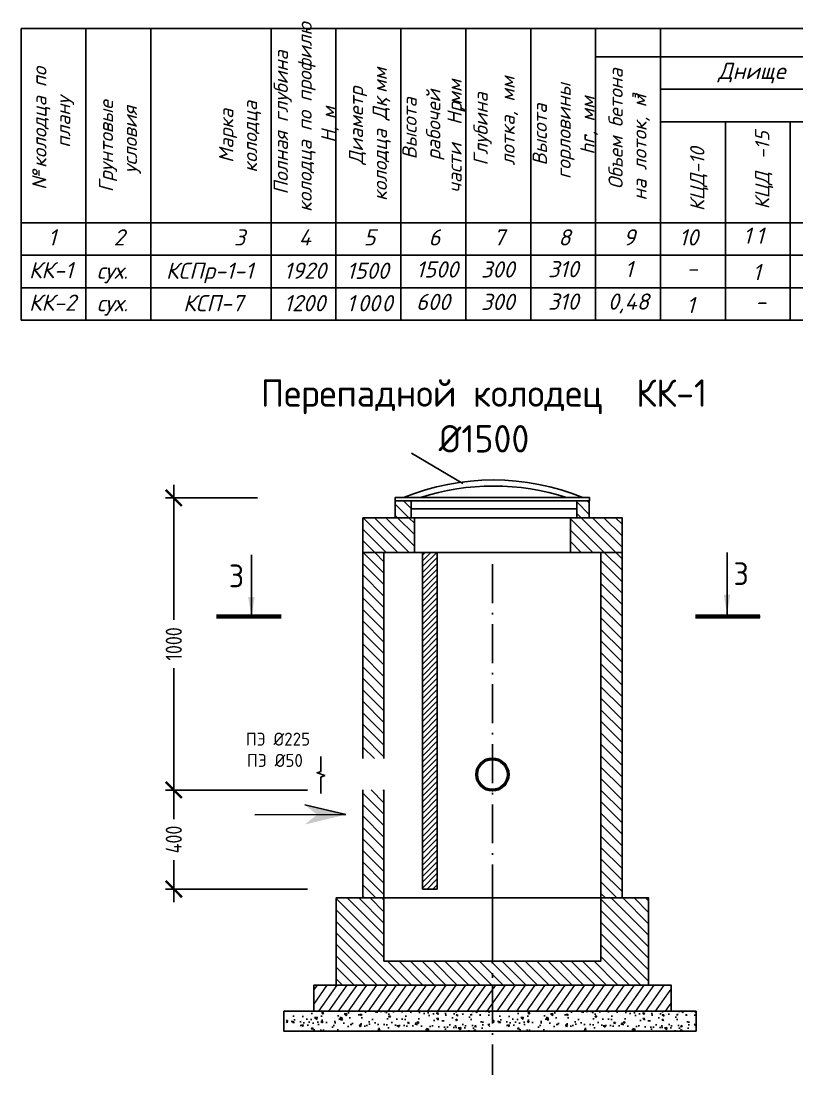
# Model space of a CAD drawing. Header units: millimetres. Extents: x 41890028 to 44740435, y 21258419 to 23626306.
# Drawn here: x 42611530 to 42623483, y 21877295 to 21893526 of the extents above; entities that cross this region are included whole.
import ezdxf

# ---------------------------------------------------------------- set-up
doc = ezdxf.new("R2010")
doc.units = ezdxf.units.MM
doc.linetypes.add('ACAD_ISO10W100', pattern=[18.5, 12, -3, 0.5, -3])
for name, color, linetype, lineweight in [('ВК_Текст', 7, 'Continuous', 25), ('Колонны_Ном._пера__250', 250, 'Continuous', 13), ('Размерные линии', 8, 'Continuous', 13), ('Стены', 250, 'Continuous', 20)]:
    doc.layers.add(name, color=color, linetype=linetype, lineweight=lineweight)
doc.layers.add('Колодец', color=7, linetype='Continuous')
doc.layers.add('ШРИФТЫ', color=7, linetype='Continuous')
doc.styles.add('GOST-2.304_Type-B', font='GOST Common.ttf')
doc.styles.get("Standard").update_dxf_attribs({"font": 'isocpeui.ttf'})
doc.styles.add('ГОСТ 2.304', font='CS_Gost2304.shx')
doc.dimstyles.new('СПДС', dxfattribs={"dimscale": 100, "dimtxt": 2.5, "dimasz": 2.5, "dimexe": 1.25, "dimexo": 0.625, "dimtad": 1, "dimdec": 0, "dimrnd": 0.001, "dimtxsty": 'ГОСТ 2.304', "dimblk": 'ARCHTICK', "dimblk1": 'ARCHTICK', "dimblk2": 'ARCHTICK', "dimcen": 2.5, "dimdle": 2, "dimadec": 0, "dimazin": 2, "dimtfac": 0.75, "dimtdec": 4, "dimtmove": 1, "dimatfit": 3, "dimldrblk": 'ARCHTICK', "dimfxl": 1, "dimtolj": 1, "dimarcsym": 1})
pattern_1 = [(135, (37269739.69, 17071633.19), (-88.3883476, -88.3883476), [])]

# ---------------------------------------------------------------- blocks, each defined once
blk = doc.blocks.new('_ArchTick')
at = {"color": 0, "linetype": 'ByBlock', "const_width": 0.15}
blk.add_lwpolyline([(-0.5, -0.5), (0.5, 0.5)], dxfattribs=at)
blk = doc.blocks.new('*D66')
at = {"layer": 'Defpoints', "color": 0, "linetype": 'ByBlock', "ltscale": 100, "transparency": 16777216}
for p in [(42613882, 21886183), (42615236, 21886183), (42616008, 21881683)]:
    blk.add_point(p, dxfattribs=at)
at = {"layer": 'Размерные линии', "color": 0, "linetype": 'ByBlock', "lineweight": -3, "ltscale": 100, "transparency": 16777216}
for p, q in [((42613882, 21886383), (42613882, 21884305)), ((42615174, 21886183), (42613757, 21886183)), ((42613882, 21881483), (42613882, 21883561)), ((42615945, 21881683), (42613757, 21881683))]:
    blk.add_line(p, q, dxfattribs=at)
at = {"layer": 'Размерные линии', "color": 0, "linetype": 'ByBlock', "lineweight": -3, "ltscale": 100, "transparency": 16777216, "xscale": 250, "yscale": 250, "zscale": 250}
for p, rotation in [((42613882, 21886183), 90), ((42613882, 21881683), 270)]:
    blk.add_blockref('_ArchTick', p, dxfattribs=dict(at, rotation=rotation))
at = {"layer": 'Размерные линии', "color": 0, "linetype": 'ByBlock', "ltscale": 100, "transparency": 16777216, "insert": (42613882, 21883933), "char_height": 250, "attachment_point": 5, "rotation": 90, "style": 'ГОСТ 2.304'}
blk.add_mtext('\\A1;1000', dxfattribs=at)
blk = doc.blocks.new('*D67')
at = {"layer": 'Defpoints', "color": 0, "linetype": 'ByBlock', "ltscale": 100, "transparency": 16777216}
for p in [(42613882, 21881683), (42615236, 21881683), (42616008, 21880158)]:
    blk.add_point(p, dxfattribs=at)
at = {"layer": 'Размерные линии', "color": 0, "linetype": 'ByBlock', "lineweight": -3, "ltscale": 100, "transparency": 16777216}
for p, q in [((42613882, 21881883), (42613882, 21881236)), ((42615174, 21881683), (42613757, 21881683)), ((42613882, 21879958), (42613882, 21880605)), ((42615945, 21880158), (42613757, 21880158))]:
    blk.add_line(p, q, dxfattribs=at)
at = {"layer": 'Размерные линии', "color": 0, "linetype": 'ByBlock', "lineweight": -3, "ltscale": 100, "transparency": 16777216, "xscale": 250, "yscale": 250, "zscale": 250}
for p, rotation in [((42613882, 21881683), 90), ((42613882, 21880158), 270)]:
    blk.add_blockref('_ArchTick', p, dxfattribs=dict(at, rotation=rotation))
at = {"layer": 'Размерные линии', "color": 0, "linetype": 'ByBlock', "ltscale": 100, "transparency": 16777216, "insert": (42613882, 21880921), "char_height": 250, "attachment_point": 5, "rotation": 90, "style": 'ГОСТ 2.304'}
blk.add_mtext('\\A1;400', dxfattribs=at)

msp = doc.modelspace()

# ---------------------------------------------------------------- hatches: boundary and pattern name
at = {"linetype": 'Continuous', "lineweight": 9, "ltscale": 0.5}
h = msp.add_hatch(dxfattribs=at)
h.set_pattern_fill('ANSI31', color=250, scale=1000, angle=90)
h.set_pattern_definition(pattern_1)
h.paths.add_polyline_path([(42617540.307, 21886135.283), (42617293.631, 21886135.283), (42617293.631, 21885876.271), (42617540.307, 21885876.271), (42617540.307, 21886015.097)])
h = msp.add_hatch(dxfattribs=at)
h.set_pattern_fill('ANSI31', color=250, scale=1000, angle=90)
h.set_pattern_definition(pattern_1)
h.paths.add_polyline_path([(42620090.728, 21885876.271), (42620282.887, 21885876.271), (42620282.887, 21886135.283), (42620090.728, 21886135.283), (42620090.728, 21886015.097)])
h = msp.add_hatch(dxfattribs=at)
h.set_pattern_fill('ANSI31', color=250, scale=1000, angle=90)
h.set_pattern_definition(pattern_1)
h.paths.add_polyline_path([(42617588.488, 21885876.271), (42616795.019, 21885876.271), (42616795.019, 21885342.056), (42617588.488, 21885342.056)])
h.paths.add_polyline_path([(42620788.114, 21885876.271), (42619994.644, 21885876.271), (42619994.644, 21885342.056), (42620788.114, 21885342.056)])
h = msp.add_hatch(dxfattribs=at)
h.set_pattern_fill('ANSI31', color=250, scale=1000, angle=90)
h.set_pattern_definition(pattern_1)
h.paths.add_polyline_path([(42617120.862, 21884568.375), (42617120.862, 21885342.056), (42616795.019, 21885342.056), (42616795.019, 21884568.375), (42616795.019, 21882166.138), (42617120.862, 21882166.138)])
h.paths.add_polyline_path([(42617120.862, 21881683.396), (42616795.019, 21881683.399), (42616795.019, 21880020.575), (42617120.862, 21880020.575)])
h.paths.add_polyline_path([(42620788.114, 21884576.726), (42620788.114, 21885342.056), (42620462.27, 21885342.056), (42620462.27, 21884576.726), (42620462.27, 21881683.4), (42620462.27, 21880020.575), (42620788.114, 21880020.575), (42620788.114, 21881683.401)])
h = msp.add_hatch(dxfattribs=at)
h.set_pattern_fill('ANSI31', color=250, scale=500, angle=180)
h.set_pattern_definition([(225, (37269739.69, 17071633.19), (44.1941738, -44.1941738), [])])
h.paths.add_polyline_path([(42617713.933, 21880158.135), (42617941.542, 21880158.135), (42617941.542, 21885342.056), (42617713.933, 21885342.056)])
h = msp.add_hatch(color=256)
h.paths.add_polyline_path([(42616531.403, 21881303.933), (42615898.931, 21881456.115), (42616090.433, 21881303.485)])
h.paths.add_polyline_path([(42616531.403, 21881303.933), (42616090.433, 21881303.485), (42615899.241, 21881150.466)])
h = msp.add_hatch(dxfattribs=at)
h.set_pattern_fill('ANSI31', color=250, scale=1000, angle=90)
h.set_pattern_definition([(135, (37269739.69, 17072253.09), (-88.3883476, -88.3883476), [])])
h.paths.add_polyline_path([(42617120.862, 21880020.575), (42616386.051, 21880020.575), (42616386.051, 21878679.417), (42618791.566, 21878679.417), (42618791.566, 21879046.753), (42617120.862, 21879046.753)])
h.paths.add_polyline_path([(42621197.082, 21880020.575), (42620462.27, 21880020.575), (42620462.27, 21879046.753), (42618791.566, 21879046.753), (42618791.566, 21878679.417), (42621197.082, 21878679.417)])
h = msp.add_hatch(dxfattribs=at)
h.set_pattern_fill('ANSI31', color=250, scale=1000, angle=10)
h.set_pattern_definition([(55, (37269739.69, 17072253.09), (-102.3940055, 71.6970545), [])])
h.paths.add_polyline_path([(42618791.566, 21878679.417), (42616038.556, 21878679.417), (42616038.556, 21878275.093), (42618791.566, 21878275.093)])
h.paths.add_polyline_path([(42621544.577, 21878679.417), (42618791.566, 21878679.417), (42618791.566, 21878275.093), (42621544.577, 21878275.093)])
at = {"layer": 'Колодец', "ltscale": 100}
h = msp.add_hatch(dxfattribs=at)
h.set_pattern_fill('AR-CONC', color=256, scale=40, angle=90, style=0)
h.set_pattern_definition([(140, (42437407.66, 21908915.56), (25.10085, 286.90407), [30, -330]), (85, (42437407.66, 21908915.56), (-300.87685, -55.50053), [24, -264]), (190.4514, (42437409.75, 21908939.47), (-275.7758, 231.40375), [25.49608, -280.45684]), (136.1842, (42437327.66, 21908915.56), (66.2076, 426.8964), [45, -495]), (186.6356, (42437333.2, 21908951.13), (-389.64715, 373.8651), [38.2441, -420.6852]), (81.1842, (42437327.66, 21908915.56), (-389.6474, 373.8648), [36, -396]), (111, (42437347.66, 21908955.56), (161.04756, 238.76282), [30, -330]), (56, (42437347.66, 21908955.56), (-290.06, 97.32613), [24, -264]), (161.4514, (42437361.08, 21908975.46), (-129.0122, 336.08905), [25.49608, -280.45684]), (127.5, (42437407.66, 21908915.56), (-133.15754, 4.86394), [0, -260.8, 0, -268, 0, -265]), (97.5, (42437407.66, 21908915.56), (-157.76468, 105.22781), [0, -152.8, 0, -254.8, 0, -101]), (57.5, (42437407.66, 21908826.36), (9.02195, 213.528974), [0, -100, 0, -312, 0, -414]), (47.5, (42437407.66, 21908786.36), (-40.042, 233.27447), [0, -130, 0, -207.2, 0, -294])])
h.paths.add_polyline_path([(42615614.643, 21878275.093), (42615614.643, 21877969.585), (42618753.521, 21877969.585), (42618753.521, 21878275.093)])
h = msp.add_hatch(dxfattribs=at)
h.set_pattern_fill('AR-CONC', color=256, scale=40, angle=90, style=0)
h.set_pattern_definition([(140, (42440584.59, 21908915.56), (25.10085, 286.90407), [30, -330]), (85, (42440584.6, 21908915.56), (-300.87685, -55.50053), [24, -264]), (190.4514, (42440586.68, 21908939.47), (-275.7758, 231.40375), [25.49608, -280.45684]), (136.1842, (42440504.6, 21908915.56), (66.2076, 426.8964), [45, -495]), (186.6356, (42440510.1, 21908951.13), (-389.64715, 373.8651), [38.2441, -420.6852]), (81.1842, (42440504.6, 21908915.56), (-389.6474, 373.8648), [36, -396]), (111, (42440524.59, 21908955.56), (161.04756, 238.76282), [30, -330]), (56, (42440524.6, 21908955.56), (-290.06, 97.32613), [24, -264]), (161.4514, (42440538, 21908975.46), (-129.0122, 336.08905), [25.49608, -280.45684]), (127.5, (42440584.59, 21908915.56), (-133.15754, 4.86394), [0, -260.8, 0, -268, 0, -265]), (97.5, (42440584.59, 21908915.56), (-157.76468, 105.22781), [0, -152.8, 0, -254.8, 0, -101]), (57.5, (42440584.59, 21908826.36), (9.02195, 213.528974), [0, -100, 0, -312, 0, -414]), (47.5, (42440584.59, 21908786.36), (-40.042, 233.27447), [0, -130, 0, -207.2, 0, -294])])
h.paths.add_polyline_path([(42618791.566, 21878275.093), (42618791.566, 21877969.585), (42621930.444, 21877969.585), (42621930.444, 21878275.093)])

# ---------------------------------------------------------------- linework, layer by layer
for p, q in [((42611529.723, 21893410.684), (42649381.123, 21893410.684)), ((42612529.723, 21888919.51), (42612529.723, 21893410.684)), ((42613529.723, 21888919.51), (42613529.723, 21893410.684)), ((42615381.123, 21888919.51), (42615381.123, 21893410.684)), ((42616381.123, 21888919.51), (42616381.123, 21893410.684)), ((42617381.123, 21888919.51), (42617381.123, 21893410.684)), ((42618381.123, 21888919.51), (42618381.123, 21893410.684)), ((42619381.123, 21888919.51), (42619381.123, 21893410.684)), ((42620381.123, 21888919.51), (42620381.123, 21893410.684)), ((42621381.123, 21888919.51), (42621381.123, 21893410.684)), ((42620381.123, 21892975.587), (42649381.123, 21892975.587)), ((42612529.723, 21888919.51), (42612529.723, 21892410.684)), ((42613529.723, 21888919.51), (42613529.723, 21892410.684)), ((42615381.123, 21888919.51), (42615381.123, 21892410.684)), ((42616381.123, 21888919.51), (42616381.123, 21892410.684)), ((42617381.123, 21888919.51), (42617381.123, 21892410.684)), ((42619381.123, 21888919.51), (42619381.123, 21892410.684)), ((42620381.123, 21888919.51), (42620381.123, 21892410.684)), ((42621381.123, 21892475.587), (42644381.123, 21892475.587)), ((42621381.123, 21888919.51), (42621381.123, 21892410.684)), ((42621381.123, 21891975.587), (42646381.123, 21891975.587)), ((42622381.123, 21888919.51), (42622381.123, 21891975.587)), ((42623381.123, 21888919.51), (42623381.123, 21891975.587)), ((42622381.123, 21888919.51), (42622381.123, 21890975.587)), ((42623381.123, 21888919.51), (42623381.123, 21890975.587)), ((42611529.723, 21890419.51), (42649381.123, 21890419.51)), ((42611529.723, 21889919.51), (42649381.123, 21889919.51)), ((42611529.723, 21889419.51), (42649381.123, 21889419.51)), ((42612381.123, 21889419.51), (42647381.123, 21889419.51)), ((42611529.723, 21888919.51), (42649381.123, 21888919.51)), ((42616531.403, 21881303.933), (42615898.931, 21881456.115)), ((42615131.823, 21881302.511), (42616531.403, 21881303.933))]:
    msp.add_line(p, q)
at = {"ltscale": 0.01}
for p in [(42611529.723, 21893410.684), (42611529.723, 21892410.684)]:
    msp.add_line(p, (42611529.723, 21888919.51), dxfattribs=at)
at = {"linetype": 'Continuous', "lineweight": -2, "ltscale": 0.5}
for p, q in [((42617540.307, 21886015.097), (42617540.307, 21885876.271)), ((42620090.728, 21886015.097), (42620090.728, 21885876.271)), ((42617713.933, 21885342.056), (42617713.933, 21880158.135)), ((42617941.542, 21885342.056), (42617941.542, 21880158.135)), ((42617713.933, 21880158.135), (42617941.542, 21880158.135)), ((42617120.862, 21879046.753), (42620462.27, 21879046.753))]:
    msp.add_line(p, q, dxfattribs=at)
at = {"color": 0, "lineweight": 40}
msp.add_line((42621920.881, 21884355.492), (42622915.281, 21884355.492), dxfattribs=at)
at = {"lineweight": 50}
msp.add_circle((42618791.566, 21881921.934), 242.468, dxfattribs=at)
at = {"layer": 'ВК_Текст', "linetype": 'Continuous'}
msp.add_lwpolyline([(42616149.05, 21881628.995), (42616149.05, 21881882.677), (42616208.941, 21881904.476), (42616089.16, 21881948.073), (42616149.05, 21881969.871), (42616149.05, 21882200.465)], dxfattribs=at)
at = {"layer": 'Колодец', "ltscale": 300}
msp.add_line((42617545.592, 21886871.078), (42618336.937, 21886402.43), dxfattribs=at)
at = {"layer": 'Колодец'}
for p, q in [((42617588.488, 21885876.271), (42617588.488, 21885342.056)), ((42619994.644, 21885876.271), (42619994.644, 21885342.056)), ((42617120.862, 21885342.056), (42617120.862, 21884568.375)), ((42620462.27, 21885342.056), (42620462.27, 21884576.726)), ((42617120.862, 21884568.375), (42617120.862, 21882166.138)), ((42620462.27, 21884576.726), (42620462.27, 21879046.753)), ((42617120.862, 21881683.396), (42617120.862, 21879046.753))]:
    msp.add_line(p, q, dxfattribs=at)
at = {"layer": 'Колодец', "linetype": 'ACAD_ISO10W100', "ltscale": 50}
msp.add_line((42618791.566, 21885162.164), (42618791.566, 21877294.913), dxfattribs=at)
at = {"layer": 'Колодец', "linetype": 'ACAD_ISO10W100', "ltscale": 100}
msp.add_line((42618791.566, 21880341.24), (42618791.566, 21878679.417), dxfattribs=at)
at = {"layer": 'Колодец'}
for points in [[(42617293.631, 21886135.283), (42620286.665, 21886135.283), (42620286.665, 21886187.467), (42617293.631, 21886187.467)], [(42617293.631, 21885876.271), (42620282.887, 21885876.271), (42620282.887, 21886135.283), (42617293.631, 21886135.283)], [(42617540.307, 21886135.283), (42620090.728, 21886135.283), (42620090.728, 21886015.097), (42617540.307, 21886015.097)], [(42616795.019, 21885876.271), (42620788.114, 21885876.271), (42620788.114, 21885342.056), (42616795.019, 21885342.056)], [(42616386.051, 21880020.575), (42621197.082, 21880020.575), (42621197.082, 21878679.417), (42616386.051, 21878679.417)], [(42616038.556, 21878679.417), (42621544.577, 21878679.417), (42621544.577, 21878275.093), (42616038.556, 21878275.093)]]:
    msp.add_lwpolyline(points, close=True, dxfattribs=at)
for points in [[(42616795.019, 21884568.375), (42616795.019, 21885342.056), (42620788.114, 21885342.056), (42620788.114, 21884576.726)], [(42616795.019, 21882166.138), (42616795.019, 21884568.375)], [(42620788.114, 21884576.726), (42620788.114, 21881683.401)], [(42620788.114, 21881683.401), (42620788.114, 21880020.575), (42616795.019, 21880020.575), (42616795.019, 21881683.399)]]:
    msp.add_lwpolyline(points, dxfattribs=at)
at = {"layer": 'Колодец', "ltscale": 300}
msp.add_lwpolyline([(42615576.598, 21878275.093), (42621930.444, 21878275.093), (42621930.444, 21877969.585), (42615576.598, 21877969.585)], close=True, dxfattribs=at)
at = {"layer": 'Колодец'}
for centre, start, end in [((42618804.452, 21882804.657), 67.7887223, 112.2112777), ((42618809.201, 21882711.351), 72.0511297, 107.9488703)]:
    msp.add_arc(centre, 3653.946, start, end, dxfattribs=at)
at = {"layer": 'Колонны_Ном._пера__250', "color": 0, "linetype": 'Continuous', "lineweight": 25, "ltscale": 0.166667}
for p, q in [((42615078.436, 21884355.492), (42615078.436, 21885305.492)), ((42622406.436, 21884390.492), (42622406.436, 21885340.492))]:
    msp.add_line(p, q, dxfattribs=at)
at = {"layer": 'Колонны_Ном._пера__250', "color": 0, "linetype": 'Continuous', "lineweight": 25, "ltscale": 0.166667, "const_width": 70}
for points in [[(42614539.436, 21884355.492), (42615539.436, 21884355.492)], [(42614539.436, 21884355.492), (42615539.436, 21884355.492), (42615539.436, 21884355.492)], [(42622915.281, 21884355.492), (42621915.281, 21884355.492)]]:
    msp.add_lwpolyline(points, dxfattribs=at)
at = {"layer": 'Колонны_Ном._пера__250', "color": 0, "linetype": 'Continuous', "lineweight": 25, "ltscale": 0.166667}
for points in [[(42615078.436, 21884355.492), (42615028.158, 21884655.943), (42615128.714, 21884655.943)], [(42622406.436, 21884390.492), (42622356.158, 21884690.943), (42622456.714, 21884690.943)]]:
    msp.add_solid(points, dxfattribs=at)

# ---------------------------------------------------------------- texts
at = {"linetype": 'ByBlock'}
for s, p in [('колодца по профилю', (42616007.962, 21890586.497)), ('Полная глубина', (42615641.296, 21890855.121)), ('колодца по', (42611920.972, 21891264.066)), ('мм', (42617166.642, 21892418.623)), ('лотка, мм', (42619134.414, 21891300.859)), ('Объем бетона ', (42620799.975, 21890937.417)), ('Диаметр', (42616799.975, 21891316.451)), ('мм', (42618318.131, 21892236.273)), ('горловины', (42619997.94, 21891093.34)), ('плану', (42612287.638, 21891575.014)), ('колодца Дк', (42617166.642, 21890756.062)), (', ', (42617166.642, 21892275.524)), ('Высота', (42617624.742, 21891396.177)), ('рабочей', (42617991.408, 21891382.124)), ('Глубина', (42618720.213, 21891300.859)), (' hr, мм', (42620364.606, 21891329.145)), ('³', (42621166.642, 21892285.604)), ('на лоток, м', (42621166.642, 21890763.23)), ('Грунтовые', (42612948.575, 21890890.229)), ('условия', (42613315.242, 21891177.156)), ('Марка', (42614799.975, 21891343.204)), ('колодца', (42615166.642, 21891192.347)), ('м', (42616374.629, 21892014.182)), ('части  Нр', (42618318.131, 21890877.425)), (',', (42618318.131, 21892141.987)), ('Высота', (42619631.273, 21891300.859)), ('Н', (42616374.629, 21891651.492)), (', ', (42616374.629, 21891831.896)), ('№', (42611920.972, 21890926.382))]:
    msp.add_text(s, height=220, rotation=90, dxfattribs=at).set_placement(p)
msp.add_text('Днище', height=250, dxfattribs=at).set_placement((42622267.737, 21892633.494))
for s, p in [('5', (42623058.437, 21891669.966)), ('-1', (42623058.437, 21891396.692)), ('КЦД-10', (42622057.536, 21890598.329)), ('КЦД', (42623058.437, 21890626.692))]:
    msp.add_text(s, height=220, rotation=90).set_placement(p)
for s, p in [('1', (42611944.997, 21890069.557)), ('2', (42612956.285, 21890069.557)), ('3', (42614807.685, 21890069.557)), ('4', (42615807.685, 21890069.557)), ('5', (42616807.685, 21890069.557)), ('6', (42617807.685, 21890069.557)), ('7', (42618807.685, 21890069.557)), ('8', (42619807.685, 21890069.557)), ('9', (42620807.685, 21890069.557)), ('10', (42621666.504, 21890069.557)), ('1', (42622654.538, 21890096.573)), ('1', (42622848.774, 21890096.573)), ('КК-1', (42611651.828, 21889564.121)), ('сух.', (42612696.309, 21889556.504)), ('КСПр-1-1', (42613761.268, 21889555.604)), ('1920', (42615578.949, 21889556.504)), ('1500', (42616545.484, 21889555.604)), ('1500', (42617615.096, 21889575.735)), ('300', (42618615.096, 21889575.735)), ('310', (42619648.275, 21889580.616)), ('1', (42620831.016, 21889580.616)), ('1', (42622800.141, 21889534.506)), ('-', (42621782.587, 21889593.101)), ('КК-2', (42611651.828, 21889064.121)), ('КСП-7', (42614027.35, 21889055.604)), ('1200', (42615578.949, 21889056.504)), ('1', (42616545.484, 21889055.604)), ('00', (42616716.412, 21889055.604)), ('0', (42617083.078, 21889055.604)), ('600', (42617615.096, 21889075.735)), ('300', (42618615.096, 21889075.735)), ('310', (42619648.275, 21889080.616)), ('0,48', (42620570.528, 21889080.616)), ('1', (42621782.587, 21889026.819)), ('сух.', (42612696.309, 21889056.504)), ('-', (42622837.942, 21889080.616))]:
    msp.add_text(s, height=250).set_placement(p)
at = {"layer": 'Колонны_Ном._пера__250', "linetype": 'Continuous', "lineweight": 25, "ltscale": 0.166667, "style": 'GOST-2.304_Type-B'}
for p in [(42622506.436, 21884840.492), (42614731.43, 21884805.492)]:
    msp.add_text('3', height=350, dxfattribs=at).set_placement(p)
at = {"layer": 'Стены', "linetype": 'ACAD_ISO10W100', "insert": (42618661.991, 21887444.523), "char_height": 422.4, "width": 9960.12564, "attachment_point": 5, "style": 'GOST-2.304_Type-B'}
msp.add_mtext('Перепадной колодец  КК-1\\P%%C1500 ', dxfattribs=at)
at = {"layer": 'ШРИФТЫ', "lineweight": 5, "style": 'GOST-2.304_Type-B'}
for s, p in [('ПЭ %%C225', (42614990.987, 21882366.761)), ('ПЭ %%C50', (42615009.334, 21882038.906))]:
    msp.add_text(s, height=200, dxfattribs=at).set_placement(p)

# ---------------------------------------------------------------- dimensions: what is measured, and where the dimension line sits
at = {"layer": 'Размерные линии', "color": 8, "linetype": 'ByBlock', "ltscale": 100}
for base, p1, p2, text, picture, middle in [((42613882.198, 21886182.855), (42616007.715, 21881683.406), (42615236.192, 21886182.855), '1000', '*D66', (42613882.198, 21883933.131)), ((42613882.198, 21881683.406), (42616007.715, 21880158.135), (42615236.192, 21881683.406), '400', '*D67', (42613882.198, 21880920.77))]:
    dim = msp.add_linear_dim(base=base, p1=p1, p2=p2, angle=90, text=text, dimstyle='СПДС', override={"dimlwd": 65533, "dimlwe": 65533}, dxfattribs=at)
    dim.commit()
    dim.dimension.update_dxf_attribs({"geometry": picture, "text_midpoint": middle, "text_rotation": 90})

doc.saveas('drawing.dxf')
